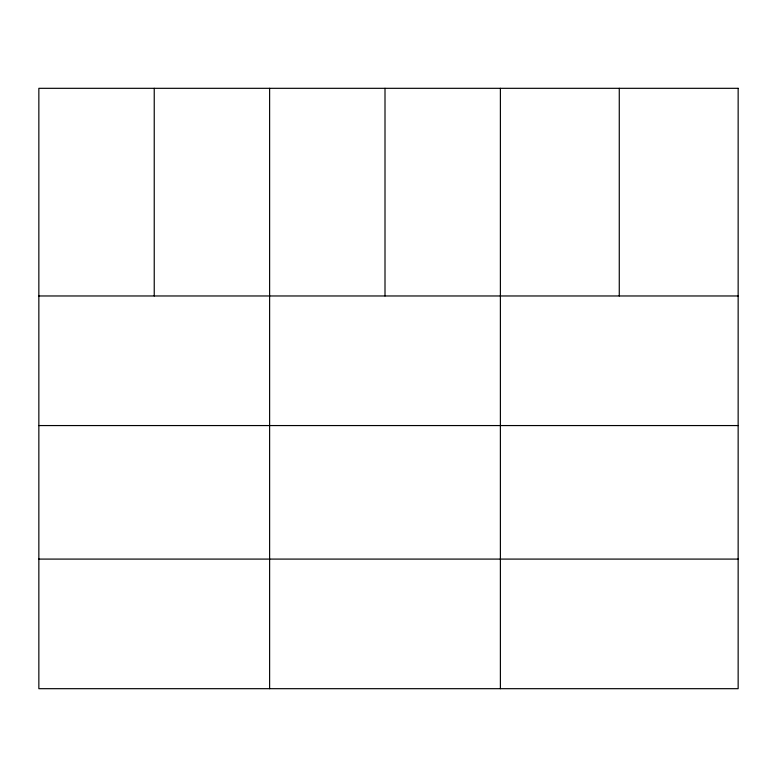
<?xml version="1.0" encoding="UTF-8"?>
<svg xmlns="http://www.w3.org/2000/svg" width="777" height="777" viewBox="0 0 777 777"><rect width="100%" height="100%" fill="white"/><g stroke="black" fill="none" stroke-linecap="round" stroke-linejoin="round"><path stroke-width="1.17" d="M38.85 295.969L738.15 295.969M38.85 425.563L738.15 425.563M38.85 559.09L738.15 559.09M619.269 88.316L619.269 295.969M500.388 88.316L500.388 688.684M385.003 88.316L385.003 295.969M269.619 88.316L269.619 688.684M154.234 88.316L154.234 295.969M738.15 88.316L38.85 88.316L38.85 688.684L738.15 688.684L738.15 88.316"/></g></svg>
